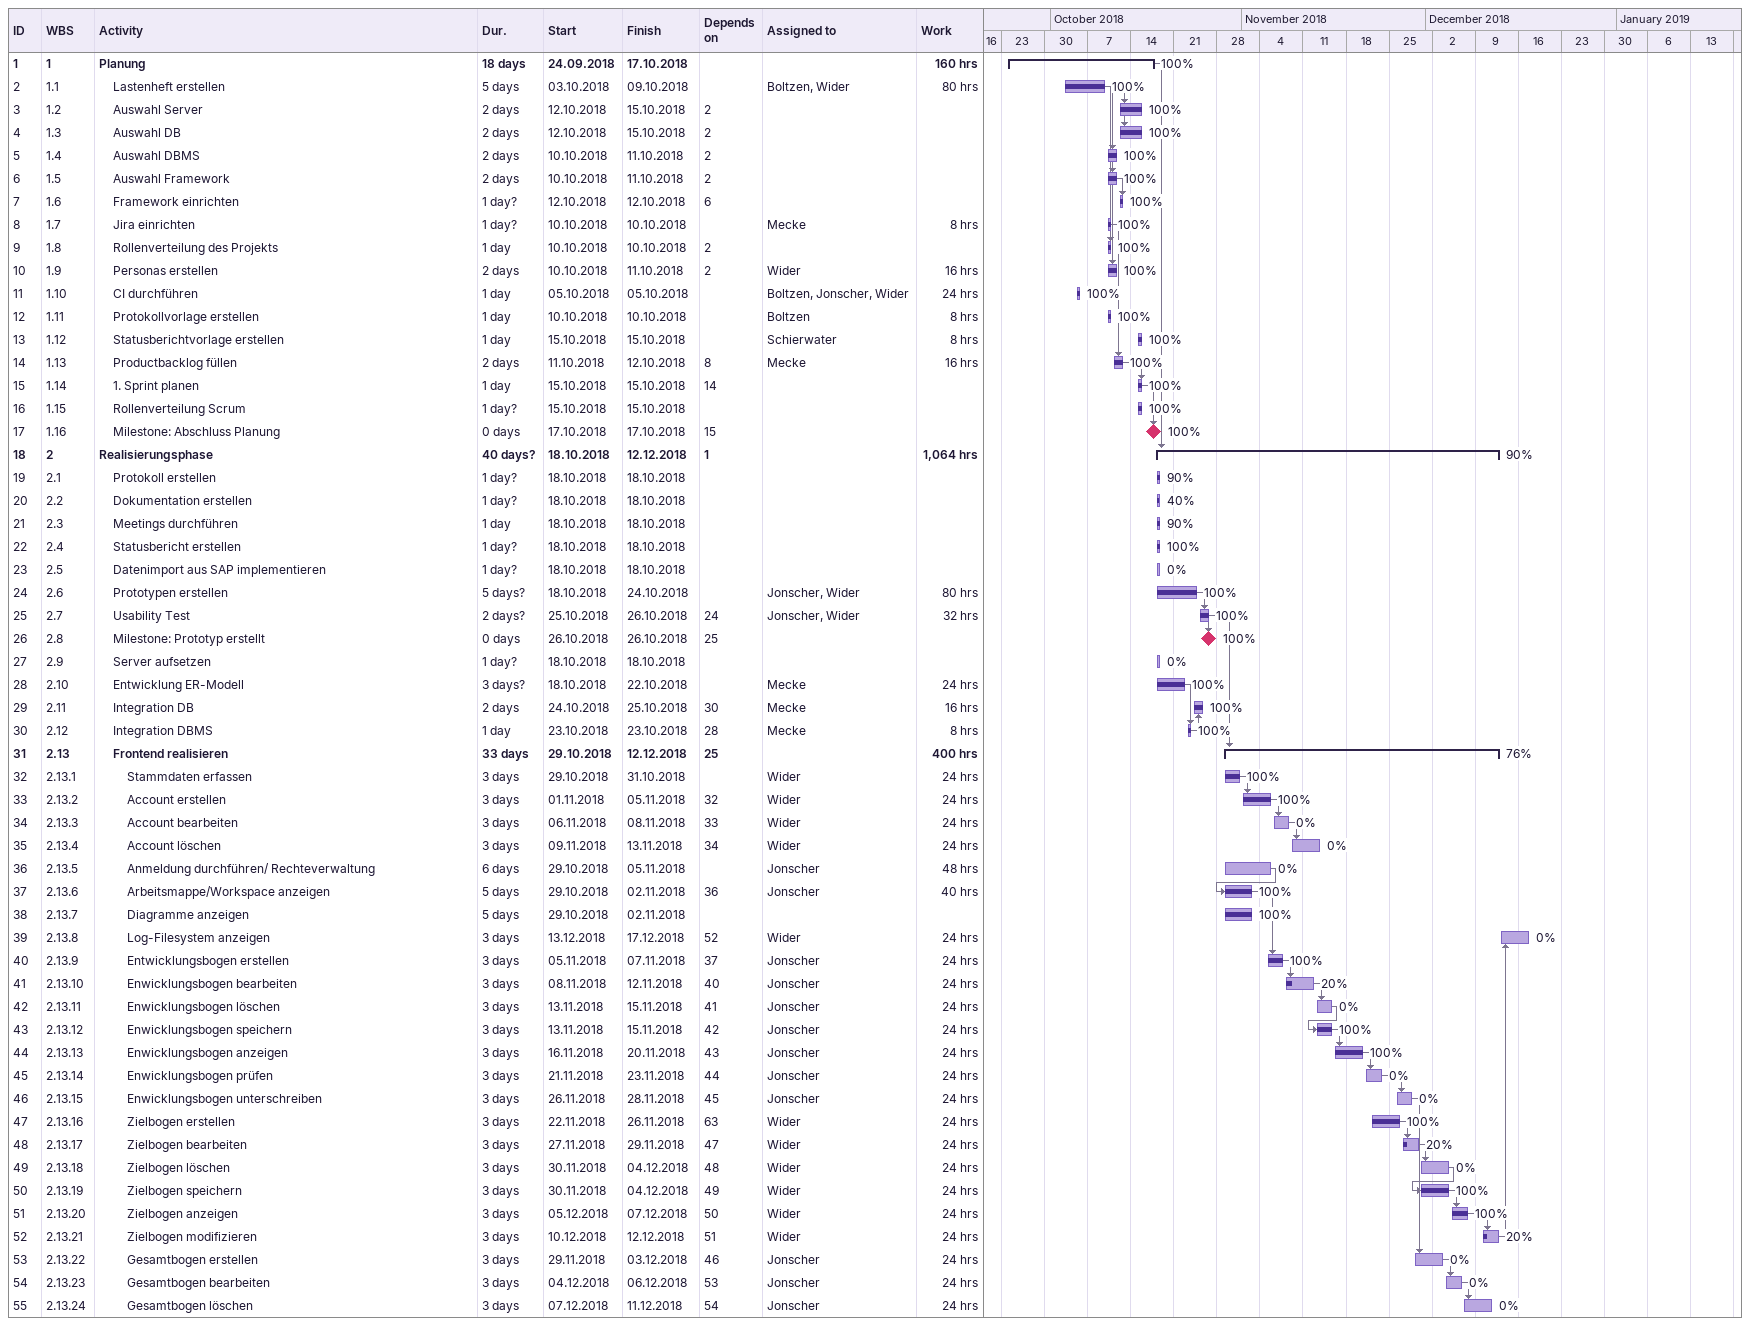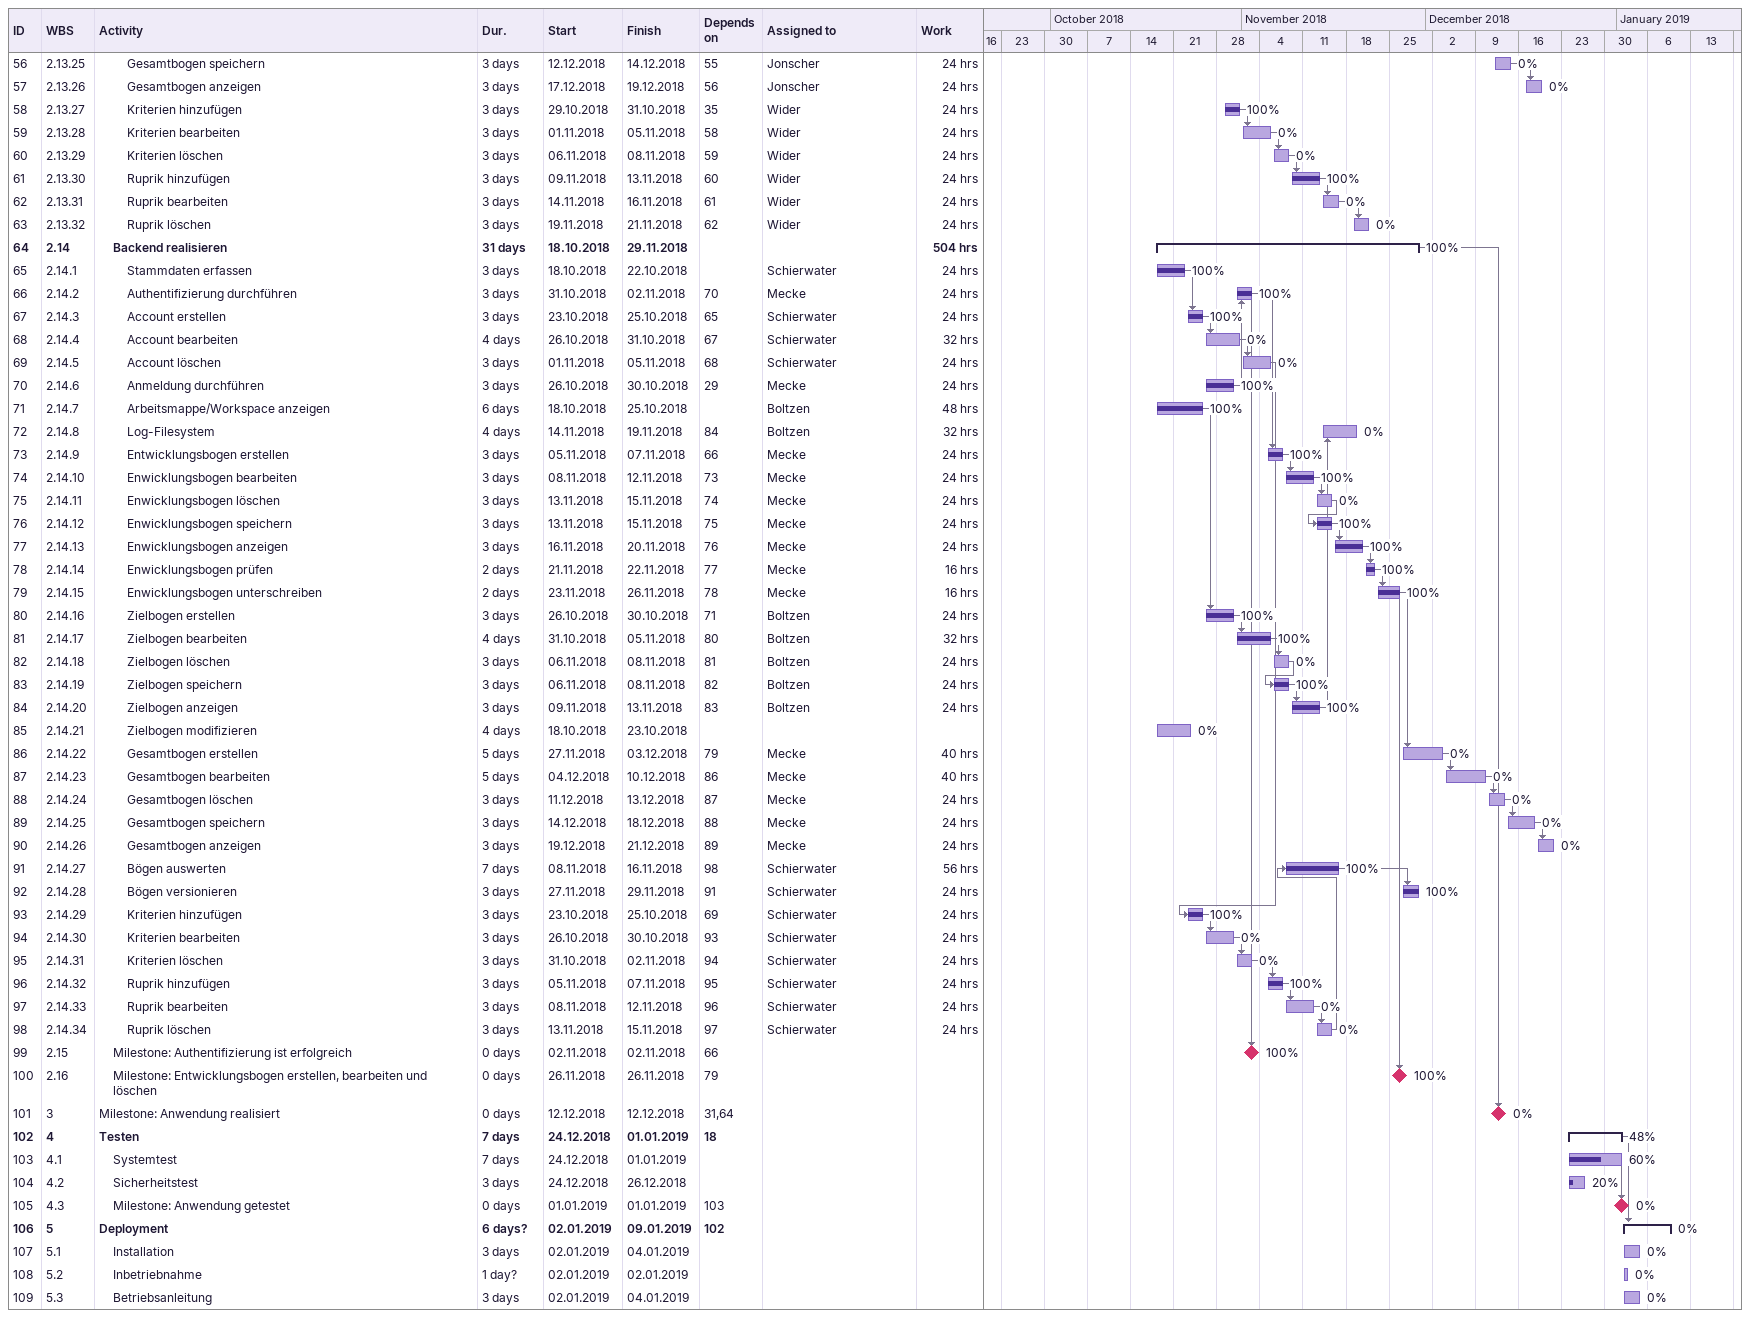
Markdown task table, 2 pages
| ID | WBS | Task | Duration | Start | Finish | Predecessors | Resources | % complete | Work (h) |
|---|---|---|---|---|---|---|---|---|---|
| 1 | 1 | **Planung** | 18d | 2018-09-24 | 2018-10-17 |  |  | 100 | 160 |
| 2 | 1.1 | Lastenheft erstellen | 5d | 2018-10-03 | 2018-10-09 |  | Boltzen, Wider | 100 | 80 |
| 3 | 1.2 | Auswahl Server | 2d | 2018-10-12 | 2018-10-15 | 2 |  | 100 |  |
| 4 | 1.3 | Auswahl DB | 2d | 2018-10-12 | 2018-10-15 | 2 |  | 100 |  |
| 5 | 1.4 | Auswahl DBMS | 2d | 2018-10-10 | 2018-10-11 | 2 |  | 100 |  |
| 6 | 1.5 | Auswahl Framework | 2d | 2018-10-10 | 2018-10-11 | 2 |  | 100 |  |
| 7 | 1.6 | Framework einrichten | 1d? | 2018-10-12 | 2018-10-12 | 6 |  | 100 |  |
| 8 | 1.7 | Jira einrichten | 1d? | 2018-10-10 | 2018-10-10 |  | Mecke | 100 | 8 |
| 9 | 1.8 | Rollenverteilung des Projekts | 1d | 2018-10-10 | 2018-10-10 | 2 |  | 100 |  |
| 10 | 1.9 | Personas erstellen | 2d | 2018-10-10 | 2018-10-11 | 2 | Wider | 100 | 16 |
| 11 | 1.10 | CI durchführen | 1d | 2018-10-05 | 2018-10-05 |  | Boltzen, Jonscher, Wider | 100 | 24 |
| 12 | 1.11 | Protokollvorlage erstellen | 1d | 2018-10-10 | 2018-10-10 |  | Boltzen | 100 | 8 |
| 13 | 1.12 | Statusberichtvorlage erstellen | 1d | 2018-10-15 | 2018-10-15 |  | Schierwater | 100 | 8 |
| 14 | 1.13 | Productbacklog füllen | 2d | 2018-10-11 | 2018-10-12 | 8 | Mecke | 100 | 16 |
| 15 | 1.14 | 1. Sprint planen | 1d | 2018-10-15 | 2018-10-15 | 14 |  | 100 |  |
| 16 | 1.15 | Rollenverteilung Scrum | 1d? | 2018-10-15 | 2018-10-15 |  |  | 100 |  |
| 17 | 1.16 | Milestone: Abschluss Planung | 0d | 2018-10-17 | 2018-10-17 | 15 |  | 100 |  |
| 18 | 2 | **Realisierungsphase** | 40d? | 2018-10-18 | 2018-12-12 | 1 |  | 90 | 1064 |
| 19 | 2.1 | Protokoll erstellen | 1d? | 2018-10-18 | 2018-10-18 |  |  | 90 |  |
| 20 | 2.2 | Dokumentation erstellen | 1d? | 2018-10-18 | 2018-10-18 |  |  | 40 |  |
| 21 | 2.3 | Meetings durchführen | 1d | 2018-10-18 | 2018-10-18 |  |  | 90 |  |
| 22 | 2.4 | Statusbericht erstellen | 1d? | 2018-10-18 | 2018-10-18 |  |  | 100 |  |
| 23 | 2.5 | Datenimport aus SAP implementieren | 1d? | 2018-10-18 | 2018-10-18 |  |  | 0 |  |
| 24 | 2.6 | Prototypen erstellen | 5d? | 2018-10-18 | 2018-10-24 |  | Jonscher, Wider | 100 | 80 |
| 25 | 2.7 | Usability Test | 2d? | 2018-10-25 | 2018-10-26 | 24 | Jonscher, Wider | 100 | 32 |
| 26 | 2.8 | Milestone: Prototyp erstellt | 0d | 2018-10-26 | 2018-10-26 | 25 |  | 100 |  |
| 27 | 2.9 | Server aufsetzen | 1d? | 2018-10-18 | 2018-10-18 |  |  | 0 |  |
| 28 | 2.10 | Entwicklung ER-Modell | 3d? | 2018-10-18 | 2018-10-22 |  | Mecke | 100 | 24 |
| 29 | 2.11 | Integration DB | 2d | 2018-10-24 | 2018-10-25 | 30 | Mecke | 100 | 16 |
| 30 | 2.12 | Integration DBMS | 1d | 2018-10-23 | 2018-10-23 | 28 | Mecke | 100 | 8 |
| 31 | 2.13 | **Frontend realisieren** | 33d | 2018-10-29 | 2018-12-12 | 25 |  | 76 | 400 |
| 32 | 2.13.1 | Stammdaten erfassen | 3d | 2018-10-29 | 2018-10-31 |  | Wider | 100 | 24 |
| 33 | 2.13.2 | Account erstellen | 3d | 2018-11-01 | 2018-11-05 | 32 | Wider | 100 | 24 |
| 34 | 2.13.3 | Account bearbeiten | 3d | 2018-11-06 | 2018-11-08 | 33 | Wider | 0 | 24 |
| 35 | 2.13.4 | Account löschen | 3d | 2018-11-09 | 2018-11-13 | 34 | Wider | 0 | 24 |
| 36 | 2.13.5 | Anmeldung durchführen/ Rechteverwaltung | 6d | 2018-10-29 | 2018-11-05 |  | Jonscher | 0 | 48 |
| 37 | 2.13.6 | Arbeitsmappe/Workspace anzeigen | 5d | 2018-10-29 | 2018-11-02 | 36 | Jonscher | 100 | 40 |
| 38 | 2.13.7 | Diagramme anzeigen | 5d | 2018-10-29 | 2018-11-02 |  |  | 100 |  |
| 39 | 2.13.8 | Log-Filesystem anzeigen | 3d | 2018-12-13 | 2018-12-17 | 52 | Wider | 0 | 24 |
| 40 | 2.13.9 | Entwicklungsbogen erstellen | 3d | 2018-11-05 | 2018-11-07 | 37 | Jonscher | 100 | 24 |
| 41 | 2.13.10 | Enwicklungsbogen bearbeiten | 3d | 2018-11-08 | 2018-11-12 | 40 | Jonscher | 20 | 24 |
| 42 | 2.13.11 | Enwicklungsbogen löschen | 3d | 2018-11-13 | 2018-11-15 | 41 | Jonscher | 0 | 24 |
| 43 | 2.13.12 | Enwicklungsbogen speichern | 3d | 2018-11-13 | 2018-11-15 | 42 | Jonscher | 100 | 24 |
| 44 | 2.13.13 | Enwicklungsbogen anzeigen | 3d | 2018-11-16 | 2018-11-20 | 43 | Jonscher | 100 | 24 |
| 45 | 2.13.14 | Enwicklungsbogen prüfen | 3d | 2018-11-21 | 2018-11-23 | 44 | Jonscher | 0 | 24 |
| 46 | 2.13.15 | Enwicklungsbogen unterschreiben | 3d | 2018-11-26 | 2018-11-28 | 45 | Jonscher | 0 | 24 |
| 47 | 2.13.16 | Zielbogen erstellen | 3d | 2018-11-22 | 2018-11-26 | 63 | Wider | 100 | 24 |
| 48 | 2.13.17 | Zielbogen bearbeiten | 3d | 2018-11-27 | 2018-11-29 | 47 | Wider | 20 | 24 |
| 49 | 2.13.18 | Zielbogen löschen | 3d | 2018-11-30 | 2018-12-04 | 48 | Wider | 0 | 24 |
| 50 | 2.13.19 | Zielbogen speichern | 3d | 2018-11-30 | 2018-12-04 | 49 | Wider | 100 | 24 |
| 51 | 2.13.20 | Zielbogen anzeigen | 3d | 2018-12-05 | 2018-12-07 | 50 | Wider | 100 | 24 |
| 52 | 2.13.21 | Zielbogen modifizieren | 3d | 2018-12-10 | 2018-12-12 | 51 | Wider | 20 | 24 |
| 53 | 2.13.22 | Gesamtbogen erstellen | 3d | 2018-11-29 | 2018-12-03 | 46 | Jonscher | 0 | 24 |
| 54 | 2.13.23 | Gesamtbogen bearbeiten | 3d | 2018-12-04 | 2018-12-06 | 53 | Jonscher | 0 | 24 |
| 55 | 2.13.24 | Gesamtbogen löschen | 3d | 2018-12-07 | 2018-12-11 | 54 | Jonscher | 0 | 24 |
| 56 | 2.13.25 | Gesamtbogen speichern | 3d | 2018-12-12 | 2018-12-14 | 55 | Jonscher | 0 | 24 |
| 57 | 2.13.26 | Gesamtbogen anzeigen | 3d | 2018-12-17 | 2018-12-19 | 56 | Jonscher | 0 | 24 |
| 58 | 2.13.27 | Kriterien hinzufügen | 3d | 2018-10-29 | 2018-10-31 | 35 | Wider | 100 | 24 |
| 59 | 2.13.28 | Kriterien bearbeiten | 3d | 2018-11-01 | 2018-11-05 | 58 | Wider | 0 | 24 |
| 60 | 2.13.29 | Kriterien löschen | 3d | 2018-11-06 | 2018-11-08 | 59 | Wider | 0 | 24 |
| 61 | 2.13.30 | Ruprik hinzufügen | 3d | 2018-11-09 | 2018-11-13 | 60 | Wider | 100 | 24 |
| 62 | 2.13.31 | Ruprik bearbeiten | 3d | 2018-11-14 | 2018-11-16 | 61 | Wider | 0 | 24 |
| 63 | 2.13.32 | Ruprik löschen | 3d | 2018-11-19 | 2018-11-21 | 62 | Wider | 0 | 24 |
| 64 | 2.14 | **Backend realisieren** | 31d | 2018-10-18 | 2018-11-29 |  |  | 100 | 504 |
| 65 | 2.14.1 | Stammdaten erfassen | 3d | 2018-10-18 | 2018-10-22 |  | Schierwater | 100 | 24 |
| 66 | 2.14.2 | Authentifizierung durchführen | 3d | 2018-10-31 | 2018-11-02 | 70 | Mecke | 100 | 24 |
| 67 | 2.14.3 | Account erstellen | 3d | 2018-10-23 | 2018-10-25 | 65 | Schierwater | 100 | 24 |
| 68 | 2.14.4 | Account bearbeiten | 4d | 2018-10-26 | 2018-10-31 | 67 | Schierwater | 0 | 32 |
| 69 | 2.14.5 | Account löschen | 3d | 2018-11-01 | 2018-11-05 | 68 | Schierwater | 0 | 24 |
| 70 | 2.14.6 | Anmeldung durchführen | 3d | 2018-10-26 | 2018-10-30 | 29 | Mecke | 100 | 24 |
| 71 | 2.14.7 | Arbeitsmappe/Workspace anzeigen | 6d | 2018-10-18 | 2018-10-25 |  | Boltzen | 100 | 48 |
| 72 | 2.14.8 | Log-Filesystem | 4d | 2018-11-14 | 2018-11-19 | 84 | Boltzen | 0 | 32 |
| 73 | 2.14.9 | Entwicklungsbogen erstellen | 3d | 2018-11-05 | 2018-11-07 | 66 | Mecke | 100 | 24 |
| 74 | 2.14.10 | Enwicklungsbogen bearbeiten | 3d | 2018-11-08 | 2018-11-12 | 73 | Mecke | 100 | 24 |
| 75 | 2.14.11 | Enwicklungsbogen löschen | 3d | 2018-11-13 | 2018-11-15 | 74 | Mecke | 0 | 24 |
| 76 | 2.14.12 | Enwicklungsbogen speichern | 3d | 2018-11-13 | 2018-11-15 | 75 | Mecke | 100 | 24 |
| 77 | 2.14.13 | Enwicklungsbogen anzeigen | 3d | 2018-11-16 | 2018-11-20 | 76 | Mecke | 100 | 24 |
| 78 | 2.14.14 | Enwicklungsbogen prüfen | 2d | 2018-11-21 | 2018-11-22 | 77 | Mecke | 100 | 16 |
| 79 | 2.14.15 | Enwicklungsbogen unterschreiben | 2d | 2018-11-23 | 2018-11-26 | 78 | Mecke | 100 | 16 |
| 80 | 2.14.16 | Zielbogen erstellen | 3d | 2018-10-26 | 2018-10-30 | 71 | Boltzen | 100 | 24 |
| 81 | 2.14.17 | Zielbogen bearbeiten | 4d | 2018-10-31 | 2018-11-05 | 80 | Boltzen | 100 | 32 |
| 82 | 2.14.18 | Zielbogen löschen | 3d | 2018-11-06 | 2018-11-08 | 81 | Boltzen | 0 | 24 |
| 83 | 2.14.19 | Zielbogen speichern | 3d | 2018-11-06 | 2018-11-08 | 82 | Boltzen | 100 | 24 |
| 84 | 2.14.20 | Zielbogen anzeigen | 3d | 2018-11-09 | 2018-11-13 | 83 | Boltzen | 100 | 24 |
| 85 | 2.14.21 | Zielbogen modifizieren | 4d | 2018-10-18 | 2018-10-23 |  |  | 0 |  |
| 86 | 2.14.22 | Gesamtbogen erstellen | 5d | 2018-11-27 | 2018-12-03 | 79 | Mecke | 0 | 40 |
| 87 | 2.14.23 | Gesamtbogen bearbeiten | 5d | 2018-12-04 | 2018-12-10 | 86 | Mecke | 0 | 40 |
| 88 | 2.14.24 | Gesamtbogen löschen | 3d | 2018-12-11 | 2018-12-13 | 87 | Mecke | 0 | 24 |
| 89 | 2.14.25 | Gesamtbogen speichern | 3d | 2018-12-14 | 2018-12-18 | 88 | Mecke | 0 | 24 |
| 90 | 2.14.26 | Gesamtbogen anzeigen | 3d | 2018-12-19 | 2018-12-21 | 89 | Mecke | 0 | 24 |
| 91 | 2.14.27 | Bögen auswerten | 7d | 2018-11-08 | 2018-11-16 | 98 | Schierwater | 100 | 56 |
| 92 | 2.14.28 | Bögen versionieren | 3d | 2018-11-27 | 2018-11-29 | 91 | Schierwater | 100 | 24 |
| 93 | 2.14.29 | Kriterien hinzufügen | 3d | 2018-10-23 | 2018-10-25 | 69 | Schierwater | 100 | 24 |
| 94 | 2.14.30 | Kriterien bearbeiten | 3d | 2018-10-26 | 2018-10-30 | 93 | Schierwater | 0 | 24 |
| 95 | 2.14.31 | Kriterien löschen | 3d | 2018-10-31 | 2018-11-02 | 94 | Schierwater | 0 | 24 |
| 96 | 2.14.32 | Ruprik hinzufügen | 3d | 2018-11-05 | 2018-11-07 | 95 | Schierwater | 100 | 24 |
| 97 | 2.14.33 | Ruprik bearbeiten | 3d | 2018-11-08 | 2018-11-12 | 96 | Schierwater | 0 | 24 |
| 98 | 2.14.34 | Ruprik löschen | 3d | 2018-11-13 | 2018-11-15 | 97 | Schierwater | 0 | 24 |
| 99 | 2.15 | Milestone: Authentifizierung ist erfolgreich | 0d | 2018-11-02 | 2018-11-02 | 66 |  | 100 |  |
| 100 | 2.16 | Milestone: Entwicklungsbogen erstellen, bearbeiten und löschen | 0d | 2018-11-26 | 2018-11-26 | 79 |  | 100 |  |
| 101 | 3 | Milestone: Anwendung realisiert | 0d | 2018-12-12 | 2018-12-12 | 31, 64 |  | 0 |  |
| 102 | 4 | **Testen** | 7d | 2018-12-24 | 2019-01-01 | 18 |  | 48 |  |
| 103 | 4.1 | Systemtest | 7d | 2018-12-24 | 2019-01-01 |  |  | 60 |  |
| 104 | 4.2 | Sicherheitstest | 3d | 2018-12-24 | 2018-12-26 |  |  | 20 |  |
| 105 | 4.3 | Milestone: Anwendung getestet | 0d | 2019-01-01 | 2019-01-01 | 103 |  | 0 |  |
| 106 | 5 | **Deployment** | 6d? | 2019-01-02 | 2019-01-09 | 102 |  | 0 |  |
| 107 | 5.1 | Installation | 3d | 2019-01-02 | 2019-01-04 |  |  | 0 |  |
| 108 | 5.2 | Inbetriebnahme | 1d? | 2019-01-02 | 2019-01-02 |  |  | 0 |  |
| 109 | 5.3 | Betriebsanleitung | 3d | 2019-01-02 | 2019-01-04 |  |  | 0 |  |
